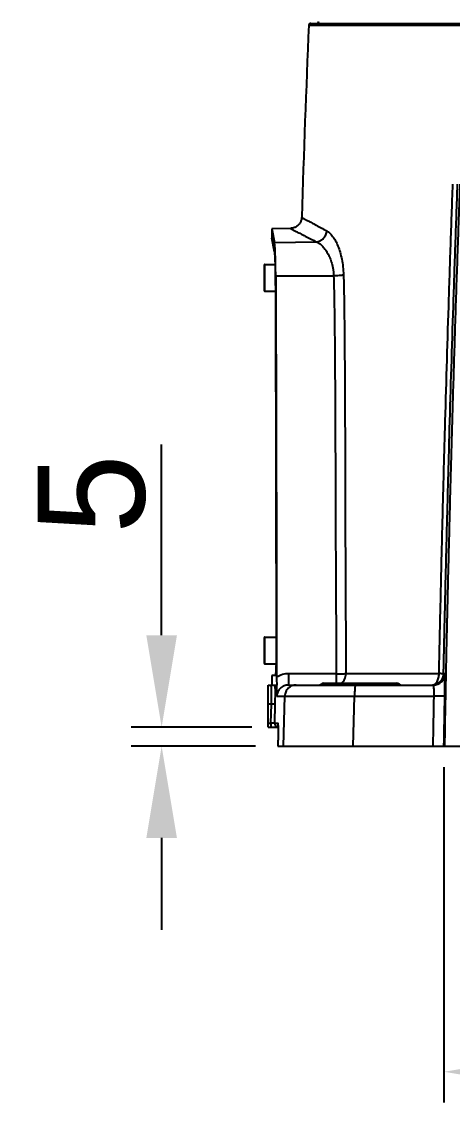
# Model space of a CAD drawing. Header units: millimetres. Extents: x 4086 to 8300, y 123 to 1549.
# Drawn here: x 6701.1 to 6729.2, y 625.2 to 695.9 of the extents above; entities that cross this region are included whole.
import ezdxf

# ---------------------------------------------------------------- set-up
doc = ezdxf.new("R2010")
doc.units = ezdxf.units.MM
doc.layers.add('外形图', color=7, linetype='Continuous')
doc.layers.add('尺寸标注', color=7, linetype='Continuous')
doc.styles.add('思源黑', font='SourceHanSansCN-Normal.ttf')
doc.dimstyles.new('尺寸标注_1_4比例', dxfattribs={"dimtxt": 7, "dimasz": 6, "dimexe": 2, "dimexo": 1.5, "dimgap": 1, "dimtad": 1, "dimdec": 1, "dimlfac": 4, "dimdsep": 46, "dimtxsty": '思源黑', "dimcen": 0.09, "dimadec": 0, "dimazin": 0, "dimtp": 0.01, "dimtm": 0.01, "dimtfac": 1, "dimtdec": 1, "dimtofl": 0, "dimtmove": 0, "dimatfit": 3, "dimfxl": 1, "dimtolj": 1, "dimarcsym": 0})

# ---------------------------------------------------------------- blocks, each defined once
blk = doc.blocks.new('*D752')
at = {"layer": 'Defpoints', "color": 0}
for p in [(6728.695, 648.638), (6757.716, 648.642), (6757.716, 627.226)]:
    blk.add_point(p, dxfattribs=at)
at = {"layer": '尺寸标注', "color": 0, "lineweight": -2}
for p, q in [((6728.695, 647.138), (6728.695, 625.226)), ((6757.716, 647.142), (6757.716, 625.226)), ((6734.695, 627.226), (6751.716, 627.226))]:
    blk.add_line(p, q, dxfattribs=at)
at = {"layer": '尺寸标注', "color": 0}
for points in [[(6734.695, 628.226), (6734.695, 626.226), (6728.695, 627.226)], [(6751.716, 626.226), (6751.716, 628.226), (6757.716, 627.226)]]:
    blk.add_solid(points, dxfattribs=at)
at = {"layer": '尺寸标注', "color": 0, "insert": (6743.206, 631.85), "char_height": 7, "attachment_point": 5, "style": '思源黑'}
blk.add_mtext('\\A1;116.1', dxfattribs=at)
blk = doc.blocks.new('*D753')
at = {"layer": 'Defpoints', "color": 0}
for p in [(6710.232, 649.762), (6717.63, 649.762), (6717.862, 648.513)]:
    blk.add_point(p, dxfattribs=at)
at = {"layer": '尺寸标注', "color": 0, "lineweight": -2}
for p, q in [((6710.232, 655.762), (6710.232, 668.228)), ((6716.13, 649.762), (6708.232, 649.762)), ((6716.362, 648.513), (6708.232, 648.513)), ((6710.232, 642.513), (6710.232, 636.513))]:
    blk.add_line(p, q, dxfattribs=at)
at = {"layer": '尺寸标注', "color": 0}
for points in [[(6709.232, 655.762), (6711.232, 655.762), (6710.232, 649.762)], [(6711.232, 642.513), (6709.232, 642.513), (6710.232, 648.513)]]:
    blk.add_solid(points, dxfattribs=at)
at = {"layer": '尺寸标注', "color": 0, "insert": (6705.67, 664.995), "char_height": 7, "attachment_point": 5, "rotation": 90, "style": '思源黑'}
blk.add_mtext('\\A1;5', dxfattribs=at)

msp = doc.modelspace()

# ---------------------------------------------------------------- linework, layer by layer
at = {"layer": '外形图'}
for p, q in [((6719.8531, 695.6429), (6766.558, 695.6429)), ((6719.978, 695.7628), (6766.4331, 695.7628)), ((6719.3906, 683.0913), (6719.3907, 683.0918)), ((6717.4456, 682.3446), (6717.4455, 682.3445)), ((6717.4455, 682.3445), (6717.4455, 681.7197)), ((6717.4455, 682.3445), (6717.6098, 681.4407)), ((6718.6544, 682.3657), (6717.4456, 682.3446)), ((6718.6544, 682.3657), (6718.6541, 682.3656)), ((6717.6051, 680.8263), (6717.4455, 681.7197)), ((6717.6098, 681.4407), (6720.3516, 681.4875)), ((6716.9555, 678.2878), (6716.9555, 679.9878)), ((6716.9805, 680.0128), (6717.6514, 680.0128)), ((6716.9805, 678.2628), (6716.9805, 680.0128)), ((6717.6911, 679.2671), (6721.4775, 679.2744)), ((6716.9805, 678.2628), (6717.6679, 678.2628)), ((6716.9555, 653.9128), (6716.9555, 655.6128)), ((6716.9805, 655.6378), (6717.7174, 655.6378)), ((6716.9805, 653.8878), (6716.9805, 655.6378)), ((6716.9805, 653.8878), (6717.7138, 653.8878)), ((6717.6625, 653.1414), (6717.4455, 653.1376)), ((6717.4455, 653.1376), (6717.4455, 652.5128)), ((6721.6539, 653.2474), (6718.5355, 653.2474)), ((6722.284, 653.2583), (6728.374, 653.2583)), ((6728.7478, 653.2484), (6728.6678, 653.2484)), ((6717.2055, 652.5128), (6717.7581, 652.5128)), ((6717.2055, 649.7624), (6717.2055, 652.5128)), ((6718.5224, 652.5128), (6727.9981, 652.5128)), ((6720.6544, 652.5753), (6725.7567, 652.5753)), ((6720.8198, 652.6378), (6725.5913, 652.6378)), ((6717.7695, 651.7824), (6718.2887, 651.7824)), ((6718.2097, 648.5128), (6718.2887, 651.7824)), ((6722.7666, 648.5128), (6722.8473, 651.7824)), ((6722.8473, 651.7824), (6728.0447, 651.7824)), ((6717.4085, 651.2628), (6717.2055, 651.2628)), ((6717.3761, 650.0255), (6717.4085, 651.2628)), ((6717.6582, 651.2563), (6717.4085, 651.2628)), ((6717.6257, 650.0189), (6717.6582, 651.2563)), ((6717.2055, 650.0124), (6717.3757, 650.0124)), ((6717.2055, 649.7624), (6717.8445, 649.7624)), ((6717.3757, 650.0124), (6717.3761, 650.0255)), ((6717.6253, 650.0189), (6717.3757, 650.0124)), ((6717.3757, 650.0124), (6717.3757, 649.7624)), ((6717.6253, 650.0189), (6717.3761, 650.0255)), ((6717.6257, 650.0189), (6717.6253, 650.0189)), ((6717.6257, 650.0189), (6717.8173, 650.0189)), ((6717.8459, 649.3756), (6717.845, 649.3278)), ((6717.8466, 649.422), (6717.8459, 649.374)), ((6717.8471, 649.4679), (6717.8466, 649.422)), ((6717.845, 649.3288), (6717.825, 648.5128)), ((6717.8446, 649.2881), (6717.8255, 648.5128)), ((6717.8446, 649.2885), (6717.8441, 649.2881)), ((6717.8446, 649.2885), (6717.8446, 649.2881)), ((6717.825, 648.5128), (6768.5861, 648.5128))]:
    msp.add_line(p, q, dxfattribs=at)
for points in [[(6719.3906, 683.0913), (6719.3879, 683.0476), (6719.3819, 682.9988), (6719.3726, 682.9504), (6719.3603, 682.9028), (6719.3448, 682.8561), (6719.3262, 682.8105), (6719.3048, 682.7663), (6719.2804, 682.7235), (6719.2533, 682.6824), (6719.2236, 682.6432), (6719.1914, 682.606), (6719.1568, 682.571), (6719.12, 682.5384), (6719.0812, 682.5083), (6719.0406, 682.4808), (6718.9983, 682.4561), (6718.9546, 682.4343), (6718.9098, 682.4154), (6718.8643, 682.3996), (6718.8185, 682.3869), (6718.773, 682.3773), (6718.729, 682.3708), (6718.6874, 682.367), (6718.6544, 682.3657)], [(6717.8328, 649.9374), (6717.8328, 649.9376), (6717.8329, 649.9371), (6717.8332, 649.9355), (6717.8336, 649.9326), (6717.8341, 649.9287), (6717.8348, 649.9235), (6717.8355, 649.9172), (6717.8363, 649.9097), (6717.8371, 649.901), (6717.8379, 649.891), (6717.8388, 649.8797), (6717.8397, 649.8671), (6717.8405, 649.8529), (6717.8414, 649.8372), (6717.8423, 649.8198), (6717.8431, 649.8006), (6717.8439, 649.7794)], [(6717.8439, 649.7794), (6717.8447, 649.7553), (6717.8454, 649.7295), (6717.846, 649.7015)], [(6717.8447, 649.756), (6717.8454, 649.7303), (6717.846, 649.702), (6717.8465, 649.6708), (6717.847, 649.6362), (6717.8473, 649.5979), (6717.8474, 649.5566), (6717.8473, 649.513)], [(6717.8473, 649.513), (6717.8471, 649.4665), (6717.8466, 649.4203)]]:
    msp.add_lwpolyline(points, dxfattribs=at)
for centre, radius, start, end in [((8004.0398, 642.0414), 1285.3048, 177.6098793, 178.1697604), ((6719.978, 695.6378), 0.125, 90, 177.647955), ((6720.3838, 695.8878), 0.125, 270, 358.5), ((6716.9805, 679.9878), 0.025, 90, 180), ((6716.9805, 678.2878), 0.025, 180, 270), ((6716.9805, 655.6128), 0.025, 90, 180), ((6716.9805, 653.9128), 0.025, 180, 270), ((6718.5352, 651.7407), 1.5067, 89.98886, 121.353299), ((6738.5386, 653.0471), 20.7874, 180.054192, 181.472722), ((6727.918, 653.2627), 0.75, 276.096734, 358.907249), ((6727.998, 653.2627), 0.7499, 270.004546, 358.907803), ((6720.489, 652.7628), 0.25, 270, 311.409622), ((6720.8198, 652.3878), 0.25, 90, 131.409622), ((6725.5913, 652.3878), 0.25, 48.590378, 90), ((6725.9221, 652.7628), 0.25, 228.590378, 270), ((6727.918, 653.2631), 0.7503, 270.002162, 276.090361), ((6717.8756, 650.0123), 0.2499, 178.475155, 262.822668), ((6718.0694, 650.0126), 0.2522, 178.5692, 197.671643), ((6718.0676, 650.0124), 0.2504, 197.740469, 201.802118)]:
    msp.add_arc(centre, radius, start, end, dxfattribs=at)
for points, knots in [([(6728.374, 653.2583), (6728.3991, 654.5921), (6728.4601, 657.2593), (6728.5543, 661.2602), (6728.6546, 665.2609), (6728.7989, 670.5949), (6728.9583, 675.9283), (6729.1117, 680.5946), (6729.2027, 683.2608), (6729.2512, 684.5938), (6729.276, 685.2603)], [0, 0, 0, 0, 0.1250013, 0.2500046, 0.3750083, 0.5000112, 0.7500116, 0.8750077, 0.9375042, 1, 1, 1, 1]), ([(6728.6678, 653.2484), (6728.6742, 653.5819), (6728.6875, 654.2489), (6728.7095, 655.2494), (6728.733, 656.2498), (6728.7643, 657.5837), (6728.804, 659.2511), (6728.8692, 661.9189), (6728.9543, 665.2535), (6729.1011, 670.5886), (6729.2631, 675.9231), (6729.4189, 680.5904), (6729.5112, 683.2571), (6729.5605, 684.5904), (6729.5856, 685.257)], [0, 0, 0, 0, 0.0312501, 0.0625002, 0.0937504, 0.1250008, 0.1875021, 0.2500038, 0.3750073, 0.5000102, 0.7500109, 0.8750073, 0.937504, 1, 1, 1, 1]), ([(6729.7326, 685.2514), (6729.7122, 684.7128), (6729.6775, 683.7888), (6729.6189, 682.1408), (6729.5309, 679.5937), (6729.413, 676.0152), (6729.2823, 671.7743), (6729.1629, 667.6236), (6729.0722, 664.2298), (6729.005, 661.5696), (6728.9569, 659.6087), (6728.9182, 657.9844), (6728.8878, 656.6903), (6728.8648, 655.7032), (6728.8393, 654.5926), (6728.8102, 653.1514), (6728.7731, 651.0898), (6728.7462, 649.4746), (6728.7305, 648.5128)], [0, 0, 0, 0, 0.0440011, 0.0754721, 0.1346076, 0.2520369, 0.3677282, 0.4809423, 0.5909815, 0.6448459, 0.6981569, 0.7510891, 0.7774677, 0.8038171, 0.8316888, 0.8681431, 0.9214801, 1, 1, 1, 1]), ([(6719.3907, 683.0917), (6719.3907, 683.0915), (6719.3914, 683.0909), (6719.3927, 683.0899), (6719.3949, 683.0884), (6719.3993, 683.0856), (6719.407, 683.081), (6719.4187, 683.0742), (6719.4336, 683.0657), (6719.4518, 683.0555), (6719.4733, 683.0435), (6719.5084, 683.0241), (6719.5604, 682.9955), (6719.6325, 682.9561), (6719.7174, 682.9099), (6719.815, 682.8568), (6719.9253, 682.7969), (6720.048, 682.7304), (6720.1832, 682.6573), (6720.3877, 682.5467), (6720.6731, 682.3929), (6720.9095, 682.266), (6721.0355, 682.1985)], [0, 0, 0, 0, 0.0004286, 0.0013309, 0.0027208, 0.0046016, 0.0098398, 0.0170498, 0.0262321, 0.0373861, 0.0505101, 0.0656016, 0.1016733, 0.1455671, 0.197238, 0.2566309, 0.32368, 0.3983106, 0.4804381, 0.5699694, 0.7708316, 1, 1, 1, 1]), ([(6718.6541, 682.3656), (6718.6542, 682.3653), (6718.6549, 682.3648), (6718.6561, 682.3638), (6718.6583, 682.3624), (6718.6629, 682.3596), (6718.6707, 682.3551), (6718.6827, 682.3484), (6718.698, 682.3401), (6718.7167, 682.3301), (6718.7388, 682.3184), (6718.7749, 682.2993), (6718.8285, 682.2713), (6718.9027, 682.2326), (6718.9903, 682.1871), (6719.091, 682.1349), (6719.2048, 682.0761), (6719.3316, 682.0106), (6719.4711, 681.9387), (6719.6823, 681.83), (6719.9771, 681.6787), (6720.2213, 681.5539), (6720.3516, 681.4875)], [0, 0, 0, 0, 0.000396, 0.001265, 0.0026222, 0.0044709, 0.0096474, 0.0167989, 0.0259262, 0.0370289, 0.0501054, 0.0651533, 0.1011508, 0.1449884, 0.1966225, 0.2559988, 0.3230523, 0.3977089, 0.4798841, 0.5694847, 0.7705496, 1, 1, 1, 1]), ([(6720.3516, 681.4875), (6720.437, 681.4956), (6720.6086, 681.546), (6720.8246, 681.7068), (6720.9782, 681.9322), (6721.0268, 682.1092), (6721.0355, 682.1985)], [0, 0, 0, 0, 0.2425433, 0.4924146, 0.7465735, 1, 1, 1, 1]), ([(6721.0355, 682.1985), (6721.1048, 682.1614), (6721.2439, 682.054), (6721.4295, 681.8362), (6721.6066, 681.5511), (6721.7688, 681.2031), (6721.9094, 680.798), (6722.0211, 680.3438), (6722.0971, 679.8511), (6722.1203, 679.51), (6722.1249, 679.3359)], [0, 0, 0, 0, 0.0745519, 0.1643852, 0.2703017, 0.3918347, 0.5277864, 0.6762905, 0.834796, 1, 1, 1, 1]), ([(6717.6911, 679.2671), (6717.6898, 679.5185), (6717.6855, 679.8845), (6717.6743, 680.3538), (6717.6642, 680.6611), (6717.6526, 680.9274), (6717.6398, 681.1461), (6717.6281, 681.2961), (6717.6179, 681.3884), (6717.6126, 681.4249), (6717.6098, 681.4407)], [0, 0, 0, 0, 0.3466342, 0.5045907, 0.6470529, 0.7705422, 0.8720549, 0.9491409, 0.9779327, 1, 1, 1, 1]), ([(6720.3516, 681.4875), (6720.4188, 681.4608), (6720.5549, 681.3846), (6720.7439, 681.2232), (6720.9256, 681.0098), (6721.0943, 680.7462), (6721.2429, 680.4346), (6721.4083, 679.9472), (6721.4677, 679.5479), (6721.4775, 679.2744)], [0, 0, 0, 0, 0.0835522, 0.178493, 0.285931, 0.406209, 0.5391154, 0.6838277, 1, 1, 1, 1]), ([(6717.6051, 680.8263), (6717.6099, 680.799), (6717.6175, 680.7297), (6717.6272, 680.6054), (6717.6362, 680.4414), (6717.6446, 680.2419), (6717.6518, 680.0116), (6717.6597, 679.6602), (6717.6628, 679.386), (6717.6636, 679.1977)], [0, 0, 0, 0, 0.0509731, 0.1280337, 0.2295827, 0.3531253, 0.4955342, 0.6534515, 1, 1, 1, 1]), ([(6717.6636, 679.1977), (6717.6734, 677.1367), (6717.6825, 674.0434), (6717.6928, 669.9174), (6717.7014, 665.7863), (6717.7105, 660.6207), (6717.7166, 656.4878), (6717.7188, 654.421)], [0, 0, 0, 0, 0.249552, 0.3745395, 0.4995822, 0.7497541, 1, 1, 1, 1]), ([(6717.6911, 679.2671), (6717.702, 677.0844), (6717.712, 673.8084), (6717.7234, 669.4388), (6717.7327, 665.0638), (6717.7428, 659.5931), (6717.749, 655.2162), (6717.7512, 653.0274)], [0, 0, 0, 0, 0.2495536, 0.3745423, 0.4995853, 0.7497523, 1, 1, 1, 1]), ([(6721.4775, 679.2744), (6721.5428, 679.2763), (6721.6687, 679.2818), (6721.846, 679.295), (6721.9967, 679.312), (6722.0866, 679.3269), (6722.1249, 679.3359)], [0, 0, 0, 0, 0.3012851, 0.5806455, 0.818907, 1, 1, 1, 1]), ([(6721.4775, 679.2744), (6721.4925, 678.7344), (6721.5125, 677.924), (6721.5303, 676.8427), (6721.5394, 676.0307), (6721.5471, 675.2182), (6721.5566, 674.1346), (6721.5667, 672.7797), (6721.5761, 671.1534), (6721.586, 668.9841), (6721.5945, 666.2718), (6721.6023, 663.5592), (6721.6109, 661.3887), (6721.6217, 659.218), (6721.6366, 656.5042), (6721.648, 654.3331), (6721.6539, 653.2474)], [0, 0, 0, 0, 0.0622621, 0.0934412, 0.1246457, 0.1558622, 0.1870855, 0.2495503, 0.3120362, 0.3745393, 0.4995828, 0.6246586, 0.6872034, 0.7497516, 0.8748642, 1, 1, 1, 1]), ([(6722.1249, 679.3359), (6722.139, 678.7947), (6722.1577, 677.9825), (6722.1741, 676.899), (6722.1824, 676.0853), (6722.1894, 675.2713), (6722.198, 674.1855), (6722.2068, 672.8279), (6722.2151, 671.1984), (6722.2235, 669.025), (6722.2305, 666.3075), (6722.2368, 663.5897), (6722.2443, 661.4151), (6722.254, 659.2402), (6722.2678, 656.5213), (6722.2784, 654.346), (6722.284, 653.2583)], [0, 0, 0, 0, 0.0622744, 0.093457, 0.1246634, 0.1558814, 0.1871059, 0.2495722, 0.3120586, 0.3745612, 0.4996023, 0.6246744, 0.687217, 0.749763, 0.8748704, 1, 1, 1, 1]), ([(6717.7188, 654.421), (6717.7189, 654.3384), (6717.7183, 654.176), (6717.7152, 653.9398), (6717.7101, 653.7216), (6717.7041, 653.5549), (6717.6983, 653.4369), (6717.6938, 653.362), (6717.6891, 653.2973), (6717.6842, 653.2434), (6717.6792, 653.2009), (6717.6743, 653.1702), (6717.6698, 653.1519), (6717.666, 653.1435), (6717.6636, 653.1414), (6717.6625, 653.1414)], [0, 0, 0, 0, 0.1930818, 0.3794276, 0.5516894, 0.7030859, 0.7690628, 0.8276731, 0.8783445, 0.9205874, 0.9540048, 0.9783101, 0.9933897, 0.9975903, 1, 1, 1, 1]), ([(6718.5355, 653.2474), (6718.5354, 653.1994), (6718.5353, 653.1053), (6718.5345, 652.9689), (6718.5335, 652.8612), (6718.5324, 652.7819), (6718.5316, 652.7287), (6718.5307, 652.6806), (6718.5297, 652.638), (6718.5286, 652.6012), (6718.5275, 652.5706), (6718.5264, 652.5491), (6718.5256, 652.5353), (6718.525, 652.5274), (6718.5244, 652.5213), (6718.5238, 652.5167), (6718.5233, 652.5144), (6718.5227, 652.5128), (6718.5224, 652.5128)], [0, 0, 0, 0, 0.1960394, 0.383959, 0.5567266, 0.6353794, 0.7078782, 0.7735435, 0.8317605, 0.8819842, 0.923746, 0.9566577, 0.9696976, 0.9804198, 0.9888029, 0.9948349, 0.9985248, 1, 1, 1, 1]), ([(6721.6539, 653.2474), (6721.6538, 653.1321), (6721.6529, 652.9288), (6721.6503, 652.7256), (6721.648, 652.6377)], [0, 0, 0, 0, 0.5676271, 1, 1, 1, 1]), ([(6721.6539, 653.2474), (6721.7746, 653.2481), (6721.9846, 653.2504), (6722.1947, 653.2548), (6722.284, 653.2583)], [0, 0, 0, 0, 0.5747232, 1, 1, 1, 1]), ([(6721.9963, 652.6378), (6722.0407, 652.6722), (6722.1224, 652.7544), (6722.2133, 652.905), (6722.2704, 653.0762), (6722.2836, 653.1974), (6722.284, 653.2583)], [0, 0, 0, 0, 0.2387733, 0.4863801, 0.7411711, 1, 1, 1, 1]), ([(6727.9181, 652.5128), (6727.948, 652.5128), (6728.01, 652.5231), (6728.097, 652.5677), (6728.1759, 652.6385), (6728.2444, 652.7322), (6728.3004, 652.8455), (6728.3569, 653.0203), (6728.3737, 653.1624), (6728.374, 653.2583)], [0, 0, 0, 0, 0.0940217, 0.1937193, 0.3031383, 0.4240997, 0.5564445, 0.6985269, 1, 1, 1, 1]), ([(6728.6678, 653.2484), (6728.6672, 653.2487), (6728.6651, 653.2488), (6728.6609, 653.2493), (6728.6542, 653.2496), (6728.6408, 653.2504), (6728.6183, 653.2513), (6728.5847, 653.2525), (6728.5428, 653.2538), (6728.4929, 653.2552), (6728.4358, 653.2568), (6728.3953, 653.2578), (6728.374, 653.2583)], [0, 0, 0, 0, 0.0066181, 0.0212361, 0.0438401, 0.0743656, 0.1587792, 0.2734196, 0.4168411, 0.5872325, 0.7824405, 1, 1, 1, 1]), ([(6728.7472, 651.7888), (6728.7489, 651.8845), (6728.7518, 652.0719), (6728.7552, 652.3436), (6728.7571, 652.5577), (6728.7579, 652.7154), (6728.7581, 652.8209), (6728.7581, 652.9163), (6728.7576, 653.0008), (6728.7569, 653.0737), (6728.7559, 653.1268), (6728.7549, 653.1629), (6728.7542, 653.1852), (6728.7533, 653.204), (6728.7524, 653.2196), (6728.7515, 653.2315), (6728.7504, 653.2406), (6728.7495, 653.2452), (6728.7485, 653.2484), (6728.7478, 653.2484)], [0, 0, 0, 0, 0.1966946, 0.3850438, 0.5579717, 0.6366064, 0.7090381, 0.7745685, 0.8326261, 0.8826735, 0.9242394, 0.9417327, 0.956978, 0.9699344, 0.9805729, 0.9888854, 0.994869, 0.9985333, 1, 1, 1, 1]), ([(6717.4085, 651.2628), (6717.4111, 651.3441), (6717.4153, 651.5035), (6717.4188, 651.7351), (6717.4196, 651.9485), (6717.4179, 652.1112), (6717.415, 652.2261), (6717.4123, 652.299), (6717.4091, 652.3618), (6717.4053, 652.4141), (6717.4011, 652.4553), (6717.3967, 652.4851), (6717.3923, 652.5028), (6717.3884, 652.5109), (6717.3858, 652.5128), (6717.3847, 652.5128)], [0, 0, 0, 0, 0.1944922, 0.3815093, 0.5538574, 0.7049145, 0.7706145, 0.8289055, 0.8792377, 0.9211444, 0.9542526, 0.9783046, 0.9932343, 0.9974447, 1, 1, 1, 1]), ([(6717.6582, 651.2563), (6717.6644, 651.4943), (6717.67, 651.8332), (6717.6683, 652.2522), (6717.6644, 652.4329), (6717.6613, 652.5128)], [0, 0, 0, 0, 0.568546, 0.8090451, 1, 1, 1, 1]), ([(6717.7695, 651.7824), (6717.7662, 651.8959), (6717.7599, 652.1393), (6717.7579, 652.3828), (6717.7581, 652.5128)], [0, 0, 0, 0, 0.4660091, 1, 1, 1, 1]), ([(6718.5224, 652.5128), (6718.4264, 652.5128), (6718.2322, 652.4755), (6717.9843, 652.3147), (6717.8148, 652.0723), (6717.7718, 651.8787), (6717.7695, 651.7824)], [0, 0, 0, 0, 0.2495691, 0.4995371, 0.7497678, 1, 1, 1, 1]), ([(6719.0358, 652.5128), (6718.9402, 652.5128), (6718.7469, 652.475), (6718.5011, 652.3133), (6718.3338, 652.0711), (6718.2912, 651.8783), (6718.2887, 651.7824)], [0, 0, 0, 0, 0.2495936, 0.4994224, 0.7495877, 1, 1, 1, 1]), ([(6722.9106, 652.5128), (6722.9082, 652.5128), (6722.9045, 652.5099), (6722.9011, 652.5046), (6722.8966, 652.4954), (6722.8916, 652.4796), (6722.8833, 652.4435), (6722.8744, 652.3829), (6722.8653, 652.2935), (6722.8577, 652.1844), (6722.852, 652.0597), (6722.8483, 651.9239), (6722.8474, 651.8303), (6722.8473, 651.7824)], [0, 0, 0, 0, 0.0095131, 0.0166969, 0.0258852, 0.0506289, 0.0840145, 0.1759877, 0.2990276, 0.4487844, 0.6198125, 0.8058351, 1, 1, 1, 1]), ([(6728.0447, 651.7824), (6728.0462, 651.8305), (6728.0485, 651.9245), (6728.0491, 652.0608), (6728.047, 652.1859), (6728.0422, 652.295), (6728.0359, 652.3739), (6728.0294, 652.4261), (6728.0242, 652.4563), (6728.0187, 652.4801), (6728.0127, 652.4974), (6728.0068, 652.5087), (6728.0006, 652.5128), (6727.998, 652.5128)], [0, 0, 0, 0, 0.1949829, 0.3816027, 0.552782, 0.7021554, 0.8243786, 0.8739913, 0.9154224, 0.9484396, 0.9730043, 0.9895514, 1, 1, 1, 1]), ([(6718.2887, 651.7824), (6718.3074, 651.7832), (6718.3574, 651.7841), (6718.4509, 651.7852), (6718.5815, 651.7862), (6718.8262, 651.7874), (6719.2147, 651.7883), (6719.771, 651.7886), (6720.4344, 651.7882), (6721.1846, 651.787), (6721.9986, 651.7851), (6722.56, 651.7834), (6722.8473, 651.7824)], [0, 0, 0, 0, 0.0122988, 0.0328789, 0.0615845, 0.0981967, 0.193962, 0.3172463, 0.4642748, 0.6305441, 0.8109609, 1, 1, 1, 1]), ([(6728.7472, 651.7888), (6728.7469, 651.7883), (6728.7453, 651.7877), (6728.7423, 651.7869), (6728.7375, 651.7862), (6728.7281, 651.7851), (6728.7124, 651.784), (6728.6889, 651.7828), (6728.6595, 651.7817), (6728.6243, 651.7808), (6728.5837, 651.7801), (6728.5197, 651.7794), (6728.4292, 651.7791), (6728.3101, 651.7794), (6728.1803, 651.7805), (6728.0906, 651.7817), (6728.0447, 651.7824)], [0, 0, 0, 0, 0.002376, 0.0068805, 0.013622, 0.0226166, 0.0473237, 0.0808327, 0.1228684, 0.1730741, 0.231019, 0.2962039, 0.4459832, 0.6172431, 0.8040674, 1, 1, 1, 1]), ([(6717.8173, 650.0189), (6717.8198, 650.0189), (6717.8246, 650.0104), (6717.8281, 649.9958), (6717.8327, 649.9697), (6717.8348, 649.9497), (6717.8359, 649.938)], [0, 0, 0, 0, 0.0866944, 0.2773821, 0.5821075, 1, 1, 1, 1]), ([(6717.8359, 649.938), (6717.8395, 649.9001), (6717.8444, 649.8107), (6717.848, 649.6604), (6717.8483, 649.4819), (6717.8462, 649.3547), (6717.8446, 649.2885)], [0, 0, 0, 0, 0.1758177, 0.4128337, 0.6943149, 1, 1, 1, 1])]:
    msp.add_open_spline(points, degree=3, knots=knots, dxfattribs=at)
for points in [[(6727.991, 648.5128), (6728.0083, 649.6027), (6728.0259, 650.6926), (6728.0447, 651.7824)], [(6728.6933, 648.5128), (6728.7106, 649.6048), (6728.7284, 650.6968), (6728.7472, 651.7888)]]:
    msp.add_open_spline(points, degree=3, dxfattribs=at)

# ---------------------------------------------------------------- dimensions: what is measured, and where the dimension line sits
at = {"layer": '尺寸标注'}
dim = msp.add_linear_dim(base=(6710.2318, 649.7624), p1=(6717.8621, 648.5128), p2=(6717.6302, 649.7624), angle=90, dimstyle='尺寸标注_1_4比例', dxfattribs=at)
dim.commit()
dim.dimension.update_dxf_attribs({"geometry": '*D753', "text_midpoint": (6705.6696, 664.9953)})
dim = msp.add_linear_dim(base=(6757.7157, 627.2257), p1=(6728.6954, 648.6378), p2=(6757.7157, 648.6419), dimstyle='尺寸标注_1_4比例', dxfattribs=at)
dim.commit()
dim.dimension.update_dxf_attribs({"geometry": '*D752', "text_midpoint": (6743.2055, 631.85)})

doc.saveas('drawing.dxf')
